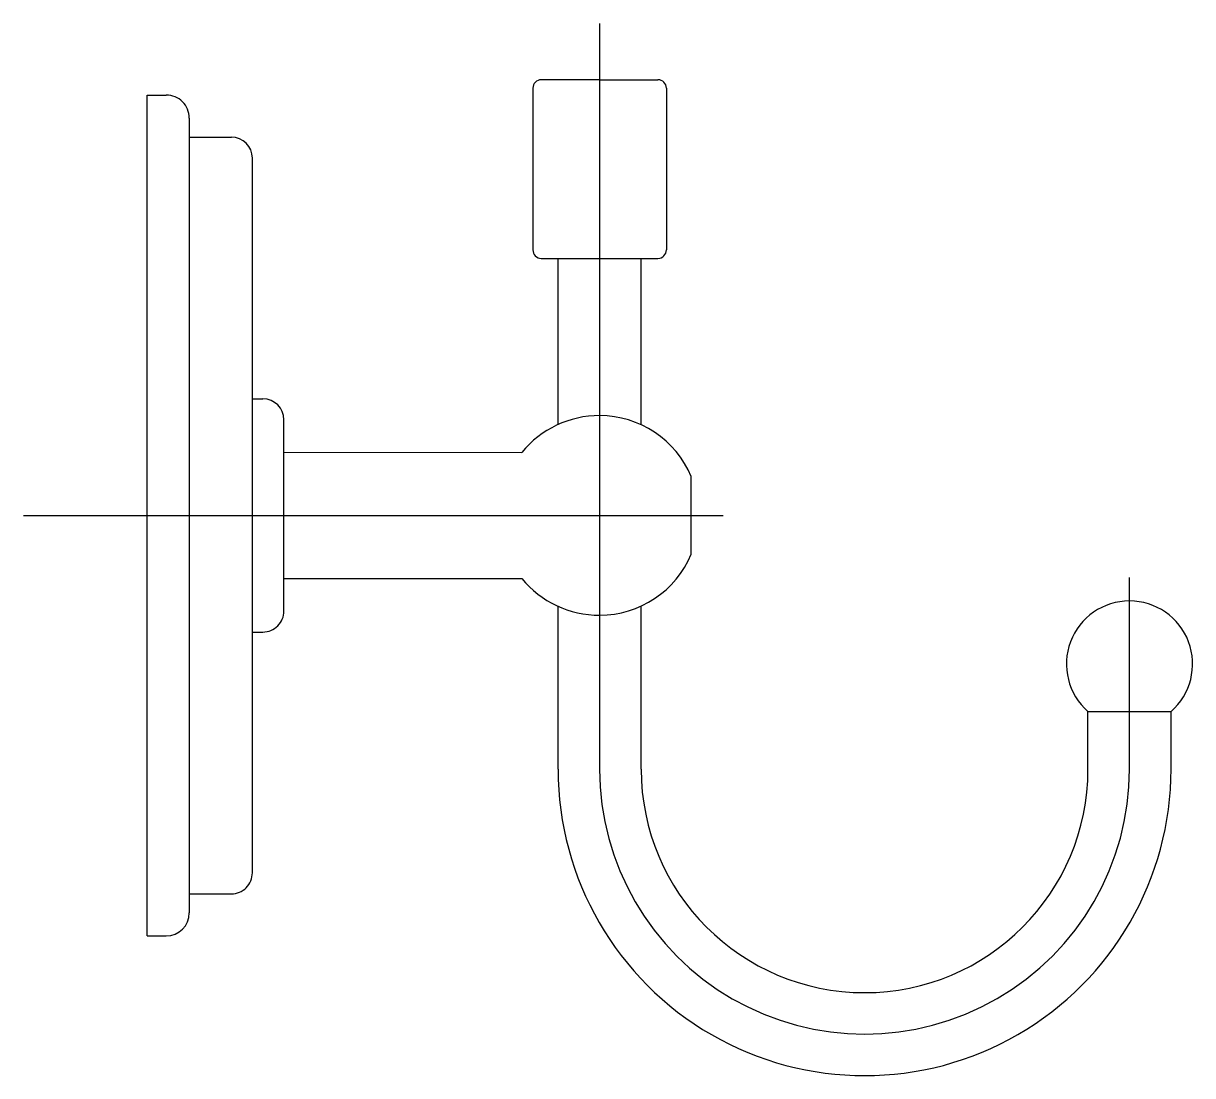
# Model space of a CAD drawing. Extents: x -0.61 to -0.499, y 401.97 to 402.07.
import ezdxf

# ---------------------------------------------------------------- set-up
doc = ezdxf.new("R2010")
doc.units = 0
doc.header["$LTSCALE"] = 0.2
doc.header["$MEASUREMENT"] = 0
doc.linetypes.add('AXES', pattern=[0.54, 0.3, -0.08, 0.08, -0.08])
doc.linetypes.add('CONTINU', pattern=[0])
doc.layers.get('0').update_dxf_attribs({"linetype": 'CONTINUOUS'})
doc.layers.add('DECA_EIXOS', color=5, linetype='AXES')

msp = doc.modelspace()

# ---------------------------------------------------------------- linework, layer by layer
at = {"linetype": 'CONTINU'}
for points in [[(-0.56116, 402.06475, 0.414211), (-0.56196, 402.06395)], [(-0.54926, 402.06395, 0.414213), (-0.55006, 402.06475)], [(-0.59464, 402.06109, 0.414214), (-0.59684, 402.06329)], [(-0.58864, 402.05729, 0.414213), (-0.59064, 402.05929)], [(-0.56196, 402.04856, 0.414734), (-0.56116, 402.04775)], [(-0.55006, 402.04775, 0.414213), (-0.54926, 402.04855)], [(-0.58564, 402.03239, 0.414212), (-0.58764, 402.03439)], [(-0.55561, 402.03279, 0.226272), (-0.563, 402.02929)], [(-0.54689, 402.02699, 0.300614), (-0.55561, 402.03279)], [(-0.55561, 402.0138, 0.300614), (-0.54689, 402.0196)], [(-0.563, 402.0173, 0.226404), (-0.55561, 402.0138)], [(-0.50126, 402.00464, 2.662372), (-0.50916, 402.00464)], [(-0.58764, 402.0122, 0.414214), (-0.58564, 402.0142)], [(-0.55956, 401.99914, 1.000256), (-0.50126, 401.99916)], [(-0.55166, 401.99914, 1), (-0.50916, 401.99914)], [(-0.59064, 401.98729, 0.414214), (-0.58864, 401.98929)], [(-0.59684, 401.98329, 0.414213), (-0.59464, 401.98549)]]:
    msp.add_lwpolyline(points, format="xyb", dxfattribs=at)
for points in [[(-0.55561, 402.06475), (-0.56116, 402.06475)], [(-0.55561, 402.06475), (-0.55006, 402.06475)], [(-0.56196, 402.06395), (-0.56196, 402.04856)], [(-0.54926, 402.06395), (-0.54926, 402.04855)], [(-0.59864, 401.98329), (-0.59864, 402.06329)], [(-0.59864, 402.06329), (-0.59684, 402.06329)], [(-0.59464, 402.06109), (-0.59464, 401.98549)], [(-0.59464, 402.05929), (-0.59064, 402.05929)], [(-0.58864, 401.98929), (-0.58864, 402.05729)], [(-0.56116, 402.04775), (-0.55006, 402.04775)], [(-0.55956, 402.03195), (-0.55956, 402.04775)], [(-0.55166, 402.03192), (-0.55166, 402.04775)], [(-0.58864, 402.03439), (-0.58764, 402.03439)], [(-0.58564, 402.0142), (-0.58564, 402.03239)], [(-0.58564, 402.0293), (-0.563, 402.02929)], [(-0.54689, 402.0196), (-0.54689, 402.02699)], [(-0.58564, 402.0173), (-0.563, 402.0173)], [(-0.55956, 401.99914), (-0.55956, 402.01464)], [(-0.55166, 401.99914), (-0.55166, 402.01467)], [(-0.58864, 402.0122), (-0.58764, 402.0122)], [(-0.50916, 402.00464), (-0.50126, 402.00464)], [(-0.50916, 401.99914), (-0.50916, 402.00464)], [(-0.50126, 401.99916), (-0.50126, 402.00464)], [(-0.59464, 401.98729), (-0.59064, 401.98729)], [(-0.59864, 401.98329), (-0.59684, 401.98329)]]:
    msp.add_lwpolyline(points, dxfattribs=at)
at = {"layer": 'DECA_EIXOS'}
for points in [[(-0.55561, 402.07011), (-0.55561, 401.99914)], [(-0.61042, 402.02329), (-0.54387, 402.02329)], [(-0.50521, 401.99915), (-0.50521, 402.01738)]]:
    msp.add_lwpolyline(points, dxfattribs=at)
msp.add_lwpolyline([(-0.55561, 401.99914, 1.000195), (-0.50521, 401.99915)], format="xyb", dxfattribs=at)

doc.saveas('drawing.dxf')
